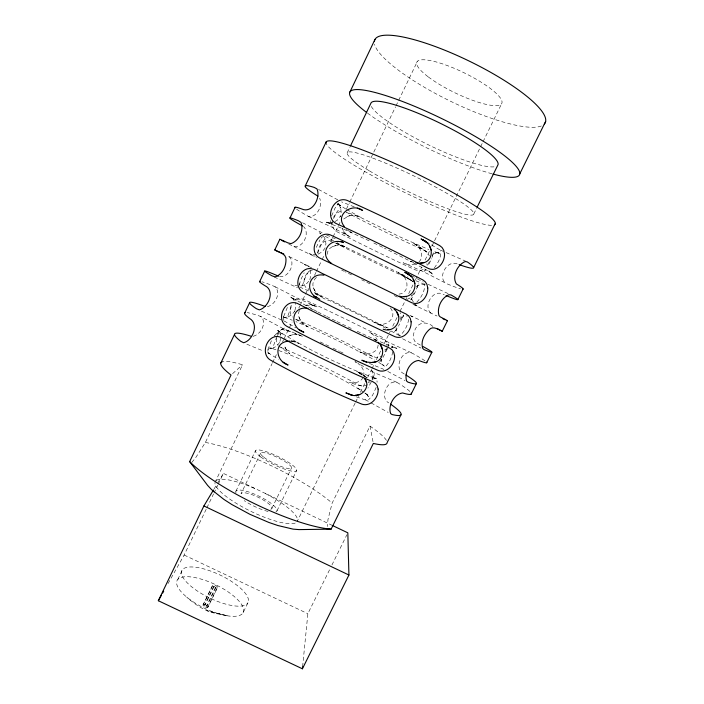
<?xml version="1.0" encoding="UTF-8"?>
<svg xmlns="http://www.w3.org/2000/svg" width="704" height="704" viewBox="0 0 704 704"><rect width="100%" height="100%" fill="white"/><g stroke="black" fill="none" stroke-linecap="round" stroke-linejoin="round"><path stroke-width="0.53" stroke-dasharray="3.52 2.64" d="M271.401 340.754L268.101 348.999L268.391 352.959L278.441 359.401M276.214 338.457L276.892 343.543L278.027 345.118M287.364 307.446L283.774 316.254L283.774 320.505M332.314 220.634C331.478 224.77 332.878 229.504 336.741 231.634A93.465 4.074 25.9 0 0 415.228 269.843L418.167 270.6L421.256 270.274L424.213 268.91M299.358 285.058L300.45 280.394L304.19 272.782M363.66 376.165C364.813 371.369 362.27 366.423 358.318 363.722M378.154 344.995C377.23 355.274 363.088 355.23 356.55 350.178C336.697 339.953 316.562 330.229 295.918 321.675M267.872 351.41L268.101 348.999M302.623 666.635L307.859 613.712L330.009 568.885M372.187 380.046L374.387 373.217M283.43 318.842L283.774 316.254M388.01 347.292L389.022 343.332M299.218 285.322L299.482 283.51M400.831 319.889L401.06 314.987L400.374 312.734M410.81 300.027L415.879 290.849L418.51 283.114M433.365 252.78L431.367 259.054M294.914 310.517L295.715 306.742L295.073 302.262M309.839 279.761L310.79 275.352L310.156 270.846L308.774 268.488M331.461 225.069L331.971 222.737M408.778 319.238C407.546 325.23 404.914 331.338 400.145 335.359M280.711 337.964L279.646 342.813L279.902 342.065L276.901 345.902L273.02 348.181L273.953 347.767L269.597 348.357L275.994 349.571M392.823 351.771C391.538 357.667 389.083 363.827 384.27 367.717M373.481 376.957L374.22 374.651M302.368 285.657L305.492 276.901L309.373 270.239M402.609 317.486L403.445 314.978L398.631 325.961M287.936 315.726L291.746 305.571M299.411 310.341C296.516 317.117 301.787 323.77 307.648 326.665L294.853 318.745A92.726 5.966 25.9 0 1 372.874 356.462L375.725 357.359L378.717 357.192L381.586 355.978M327.122 254.373C327.615 246.215 337.498 243.602 343.983 246.453L337.938 244.288L345.946 247.271L408.03 277.226M417.287 287.531L418.176 284.918M294.712 311.458L294.826 310.992L291.878 314.723L287.989 317.011L288.798 316.853L284.416 317.46L286.502 317.882L283.325 317.046M432.036 257.426L432.564 255.376M273.592 345.488L276.839 336.582M429.396 261.571L427.398 265.778M372.082 379.289L372.803 372.698L370.999 368.403M386.417 440.396A92.259 12.241 25.9 0 0 369.987 426.122L332.156 503.078L327.976 519.508L327.43 526.53M317.434 253.018L322.274 242.431L325.75 238.022M291.298 305.202C289.45 308.994 289.432 313.878 292.433 317.09M331.628 215.882L334.963 208.252L338.246 203.614M386.654 348.832L384.05 353.822M376.191 387.376L372.486 395.49L368.482 399.907M316.29 247.377L320.047 239.738M387.411 348.797L382.536 358.354L379.773 361.882M333.555 218.583L336.82 212.142L340.41 207.486M430.593 260.814L428.094 265.857M191.778 462.431L195.615 457.82L205.392 442.455L242.546 364.786A92.259 12.241 25.9 0 0 223.203 361.495M347.142 152.891L349.976 146.951M214.922 482.539L272.105 363.598M272.58 362.604L276.39 354.675M282.586 341.792L283.545 339.812M284.02 338.818L292.116 321.966M298.786 308.088L299.746 306.108M300.221 305.122L304.982 295.205M305.457 294.219L308.317 288.27M314.512 275.387L315.946 272.413M316.422 271.418L321.658 260.515M322.142 259.53L324.518 254.566M330.713 241.683L332.622 237.723M333.098 236.729L340.718 220.871M346.438 208.974L349.298 203.034M349.774 202.039L395.516 106.885M395.991 105.899L417.437 61.292M168.018 583.59L184.149 555.034L206.386 508.816M206.862 507.83L213.479 494.067M213.954 493.082L217.738 485.214M218.214 484.229L223.414 473.414L331.998 525.272M177.778 579.471L182.556 569.545M235.91 491.216L255.49 450.666M260.647 453.138L241.05 493.671A17.081 4.189 25.8 0 1 260.322 498.353A17.081 4.189 25.8 0 1 270.732 509.274M202.998 605.088L212.626 585.226L213.118 584.646L214.817 584.936L217.738 587.039L208.111 606.866L207.61 607.499L205.902 607.235L202.998 605.088L213.118 584.646M203.984 606.241L213.638 586.344L212.626 585.226M203.509 604.463L205.216 604.727L214.817 584.936M205.902 607.235L215.556 587.338L217.254 587.629L217.738 587.039M208.111 606.866L207.117 605.722L216.726 585.93M207.61 607.499L217.254 587.629M271.867 508.367L291.553 467.931M276.998 510.822L296.692 470.395M243.091 612.726A36.731 13.006 25.8 0 0 199.197 578.556A36.731 13.006 25.8 0 0 188.153 598.233A36.731 13.006 25.8 0 0 243.091 612.726L247.94 602.782A36.758 12.602 25.8 0 0 203.852 568.92A36.758 12.602 25.8 0 0 193.116 587.972A36.758 12.602 25.8 0 0 247.94 602.782M355.098 403.146L297.158 521.541A45.593 11.194 25.8 0 0 263.727 492.712M355.582 402.16L358.477 396.238M360.413 392.295L365.235 382.43M367.655 377.494L371.518 369.6M372.002 368.614L374.414 363.678M376.341 359.735L381.172 349.87M384.067 343.948L390.35 331.118M392.762 326.19L397.109 317.31M400.004 311.388L406.762 297.572M408.698 293.63L413.521 283.765M415.457 279.814L421.731 266.992M425.11 260.084L429.458 251.205M431.869 246.268L482.566 142.674M483.05 141.689L501.882 103.206M473.792 213.99L476.652 208.173M331.936 564.986L346.861 534.776M371.202 382.131L367.919 388.133M277.323 335.65L281.415 329.296L291.13 331.637L302.905 336.521L294.914 333.634L300.978 335.667C295.61 333.494 288.103 334.11 285.226 339.83M381.014 360.571L381.577 359.471M394.451 331.918L398.13 326.832M423.887 271.603L425.594 269.614M214.025 489.042L217.395 483.402M217.958 482.46L223.414 473.414M388.45 345.444L388.793 344.89M414.19 293.181L409.939 298.074L407.009 299.394M333.467 217.351C335.271 214.025 338.633 211.024 342.628 211.262M277.376 334.198C279.242 330.81 282.603 327.826 286.642 327.774M395.639 330.713L397.118 328.583M425.022 270.644L425.946 269.377M276.25 333.819L274.226 336.151L278.01 332.508M418.968 261.923C424.398 256.793 421.071 247.949 415.466 244.376L427.654 252.604L429.361 255.966M363.158 377.441C360.624 382.395 354.473 383.539 349.457 382.571C355.951 384.085 364.575 389.224 369.961 382.598M368.06 382.844L369.327 381.19M434.306 267.969C437.818 263.12 441.681 257.118 440.669 250.897M308.678 281.204L306.935 283.378L303.037 285.674L300.344 286.053M294.932 300.318L296.639 298.637M410.846 299.719L411.77 298.663M321.077 238.216L322.599 236.632M337.005 205.014L338.501 203.491M416.803 302.148C421.458 297.361 425.304 290.462 424.618 283.633M343.693 219.006L349.369 215.6L354.693 215.53L358.459 216.418L401.447 237.618L428.842 249.55M316.43 277.402C306.31 286.686 320.162 298.786 329.674 300.634C348.436 309.531 367.118 318.613 385.563 328.143M232.566 373.657L242.546 364.786M334.937 221.584L337.295 220.194L340.393 216.392L340.094 216.806L341.194 212.08L340.569 207.522L340.938 208.287L338.677 204.406L340.305 205.823L335.887 202.462M318.164 254.179L322.08 251.865L324.922 248.362L325.952 243.804L325.318 239.272L323.013 235.321M432.854 254.443L434.43 253.519L438.909 252.894L434.359 251.926L439.85 253.44L433.057 251.17M416.161 286.695C419.17 284.134 423.007 283.853 427.117 285.278M400.726 318.208L403.876 316.369L408.382 315.753M384.595 350.011L388.502 347.741M295.768 300.23L298.681 298.998L301.462 298.786L304.11 299.49A92.893 3.766 25.9 0 1 382.228 337.322C385.44 339.161 387.262 342.69 387.042 346.359M312.655 269.914C304.128 271.814 300.291 285.41 308.748 289.846M253.167 336.327C260.621 334.391 266.165 324.588 262.134 317.566L260.506 316.404A92.646 7.066 25.9 0 0 247.227 312.655M267.344 306.68C275.238 305.026 281.723 292.512 274.762 286.572A92.893 3.766 25.9 0 0 261.941 281.785M346.914 216.612L350.777 215.512M332.49 246.576L336.345 245.502M305.782 305.545L311.538 305.122L315.242 306.082L309.188 304.005L317.178 306.918L298.021 298.522L274.762 286.572M289.678 335.579L293.462 334.576M398.966 294.122C409.49 293.163 409.13 278.458 400.875 274.278L413.389 281.758L398.314 272.756L413.389 281.758M415.483 264L411.523 264.73L407.194 264.273L403.172 262.794L423.078 271.542L447.269 283.941A93.465 4.074 25.9 0 0 460.504 288.825M332.464 222.64L328.856 223.142L331.619 223.617L326.207 222.121L341.572 228.175L369.116 240.794M316.36 254.426L313.667 254.804L309.417 253.686L315.19 256.3M391.204 347.38L392.999 347.134L391.829 346.966L396.915 348.295L391.829 346.966M373.217 378.937L377.696 378.356L373.833 377.96L375.874 378.532C341.66 365.93 308.431 350.02 277.57 330.598L282.374 334.057L278.045 330.51L280.35 334.365L280.069 333.502L280.456 336.178M306.293 305.122L307.683 305.034M289.194 341.211L295.46 342.012L289.406 340.138M279.532 276.593C289.731 278.326 297.722 259.142 286.466 255.341M288.675 243.954A93.218 0.695 25.9 0 0 293.885 246.567C303.257 248.142 310.358 232.962 303.494 226.459M432.916 326.471C427.222 321.182 418.194 321.922 415.105 329.595C412.79 334.057 412.28 341.493 417.85 343.71A92.972 2.658 25.9 0 1 422.242 346.095M296.569 209.123A93.465 4.074 25.9 0 0 308.308 216.383L310.288 216.858C318.155 215.406 322.511 205.357 319.686 198.185M281.415 329.296L291.13 331.637L283.474 328.794L260.506 316.404M298.346 286.158L294.439 285.146L296.014 285.613M411.048 316.439L412.826 316.897L410.555 315.894M220.449 614.275C207.293 612.744 196.328 605.748 186.701 597.071M424.961 360.853A92.893 3.766 25.9 0 0 412.975 353.61C402.67 347.785 393.166 368.13 403.251 373.366A92.726 5.966 25.9 0 1 405.038 374.458M269.597 347.75L275.097 349.237M437.202 252.701L439.85 253.44M326.207 222.121L329.604 223.062M390.368 307.877C398.913 318.358 383.654 329.085 374.15 322.309L388.846 328.302M332.059 241.375C323.937 237.626 315.823 247.79 318.463 255.455M291.579 340.965L298.725 343.244L289.432 340.19M409.86 391.45A92.646 7.066 25.9 0 0 398.402 383.222C388.15 377.001 378.946 397.487 388.722 402.882M361.706 386.003L358.89 385.062A92.488 9.249 25.9 0 0 281.028 347.494M284.205 317.31L292.266 320.232M413.899 262.46L410.186 261.166L384.393 248.16M278.784 350.539C307.868 361.407 336.054 374.959 362.428 391.354M372.874 356.462L359.744 351.85L374.766 360.096M394.926 347.767L378.206 340.912M356.294 396.854L366.766 400.382L365.402 399.749L370.146 402.389M457.142 263.886C447.269 259.67 437.342 276.822 445.711 283.298M310.482 308.678L313.482 309.874M412.227 261.985L410.186 261.166L426.721 270.169L433.162 274.393L428.965 271.19L429.818 272.043L428.894 270.468M424.67 284.407L415.642 280.623M369.389 363.414L383.909 369.398M246.858 344.221L263.63 351.12M267.582 352.739L269.553 353.549L268.391 352.959M354.262 206.87L341.634 201.89M299.693 287.056L308.546 290.893M336.028 243.056L345.946 247.271L337.146 242.739M326.489 234.969L335.271 238.788M396.977 382.334L373.71 372.363L357.878 363.238M261.466 311.168L284.97 321.438L295.997 327.914M466.233 261.439L439.111 249.506L440.009 249.955L427.416 242.466M377.256 340.49L372.504 338.36L376.455 340.595M314.776 293.709L321.948 297.018L315.348 293.427M411.514 352.792L388.432 342.294L369.336 332.174L374.246 335.526L377.265 339.61M308.308 216.383L332.297 227.322L350.768 237.266L343.49 232.751L347.063 234.986L343.983 231.836L342.074 228.237L343.983 231.836M371.571 337.929L355.027 330.255M428.129 284.328L449.953 294.457M274.226 276.989L297.554 287.813M412.931 304.304L432.52 313.896A93.218 0.695 25.9 0 0 437.061 316.034M184.149 555.034L307.859 613.712M351.243 328.451L336.978 321.561M293.885 246.567L316.598 257.479M409.904 315.295L426.122 323.11M373.842 243.03L383.451 247.685M289.089 256.59L311.652 267.617M326.726 316.483L336.028 321.094M310.842 267.546L304.348 264.264L307.85 266.922M402.582 338.765L421.08 348.11M317.962 312.057L325.75 315.99M302.518 222.746L322.652 233.015M414.146 304.401L417.947 306.442L415.043 304.216M317.09 311.608L290.356 296.868L294.862 300.168L290.356 296.868M213.638 586.344L215.556 587.338M205.216 604.727L207.117 605.722M411.224 275.598L416.469 278.353M390.993 330.986L399.529 335.667M387.754 371.439L405.064 380.609M333.67 240.926L324.447 235.902M318.481 189.429L339.706 200.851M357.148 362.85L354.957 361.662L357.535 363.097M417.287 278.802L423.166 282.031M371.096 402.917L388.186 412.412M366.582 377.582L356.506 371.14L364.496 375.954L358.565 372.319L361.953 375.003M346.245 229.469L349.052 231.106M349.985 231.66L351.85 232.751L350.214 231.695M345.743 208.982L336.714 203.086M346.597 209.484L360.43 217.219L346.139 212.098A93.632 6.354 25.9 0 0 424.723 250.43L427.654 252.604L412.914 242.818L424.723 250.43M378.602 362.358L384.56 366.212M374.581 339.53L376.27 340.586M358.565 372.319L366.696 377.652M357.579 387.974L363 391.688M278.59 345.91L289.81 353.804L285.393 348.542L284.469 345.004M320.866 233.772L319.537 232.795L321.147 234.036M364.813 392.929L368.676 395.789L365.156 393.21L368.447 396.616L366.194 392.797M428.965 271.19L431.508 273.126M400.25 335.896C396.959 333.467 396.07 330.449 396.018 326.682M338.378 204.345L340.305 205.823M431.006 313.183C422.893 306.662 432.494 289.326 442.341 293.946A93.386 2.939 25.9 0 0 444.277 294.774M382.369 364.593L383.574 365.781L381.322 361.926L380.838 358.389M293.181 298.962L292.767 298.355L294.149 300.696M413.398 302.086L412.025 299.728L411.426 295.214M284.935 346.984L286.801 350.601M313.289 287.672L315.093 291.298M299.033 317.284L300.837 320.918M369.987 426.122L373.146 442.42M426.914 263.586L427.152 265.39M330.634 220.634L330.854 222.834M376.992 380.776L377.106 382.281M314.274 292.424A92.972 2.658 25.9 0 1 386.918 327.73M410.485 279.532A93.386 2.939 25.9 0 1 335.676 243.206M268.066 511.456A22.774 5.588 25.8 0 1 244.226 500.65M235.972 492.853A22.774 5.588 25.8 0 1 258.386 495.889A22.774 5.588 25.8 0 1 275.906 511.905M295.24 523.054A45.593 11.194 25.8 0 1 249.929 510.866A45.593 11.194 25.8 0 1 214.922 483.34M216.005 480.621A45.593 11.194 25.8 0 1 256.027 489.051M491.55 225.35A93.975 11.062 25.9 0 1 402.626 191.462A93.975 11.062 25.9 0 1 326.489 144.153M397.329 297.07A93.218 0.695 25.9 0 1 392.586 294.791M369.978 283.853A93.218 0.695 25.9 0 1 361.671 279.822M351.56 274.903A93.218 0.695 25.9 0 1 345.198 271.806M344.3 271.366A93.218 0.695 25.9 0 1 341.607 270.054M320.241 341.977A92.646 7.066 25.9 0 1 329.41 346.359M333.08 348.137A92.646 7.066 25.9 0 1 339.478 351.278M340.384 351.727A92.646 7.066 25.9 0 1 343.103 353.082M205.392 442.455A91.617 20.724 25.8 0 1 332.156 503.078M494.006 166.848A70.629 12.276 26 0 1 427.108 144.179A70.629 12.276 26 0 1 371.246 106.278M491.973 173.774A94.362 16.438 26 0 1 367.567 113.186M541.376 125.972A94.767 22.141 26 0 1 449.539 100.76A94.767 22.141 26 0 1 374.528 44.211M227.058 615.736L206.826 610.667L227.058 615.736M428.314 76.93A47.221 10.991 26 0 0 500.289 104.817A47.221 10.991 26 0 0 449.46 66.387A47.221 10.991 26 0 0 428.314 76.93M369.477 170.896A70.338 8.263 25.9 0 0 472.789 214.94A70.338 8.263 25.9 0 0 389.101 164.639A70.338 8.263 25.9 0 0 369.477 170.896M263.982 457.38A17.142 3.414 25.8 0 0 290.514 468.609A17.142 3.414 25.8 0 0 273.724 455.778A17.142 3.414 25.8 0 0 263.982 457.38M260.718 456.94A22.854 4.55 25.8 0 0 295.715 471.24A22.854 4.55 25.8 0 0 271.735 453.728A22.854 4.55 25.8 0 0 260.718 456.94"/><path stroke-width="1.06" d="M213.462 489.975L203.905 505.956L158.338 600.732L302.412 668.8L302.623 666.635M244.552 313.359L249.559 302.834M259.618 281.723L264.66 271.146M278.573 276.179A92.972 2.658 25.9 0 0 272.034 275.854L275.106 276.866C282.735 274.507 286.792 265.382 285.85 257.831C284.574 252.894 278.406 252.586 274.771 249.92L279.84 239.281M290.004 217.95L295.099 207.258M349.976 91.916L374.986 39.433M305.316 185.803L326.216 141.794M400.928 414.911L387.121 442.614A92.259 12.241 25.9 0 1 373.34 443.441L331.118 529.153L298.989 529.602L293.119 529.135L277.825 525.51L268.875 522.456L249.92 514.325L231.792 504.495L223.854 499.382L211.561 489.632L207.574 485.338L189.658 461.622L231.026 375.021A92.259 12.241 25.9 0 1 222.358 361.706M350.451 145.966L370.814 103.418A70.629 12.276 26 0 1 438.011 122.188A70.629 12.276 26 0 1 498.062 164.613L477.127 207.205M220.871 362.894L234.546 334.356M473.616 267.696L495.282 223.432M519.834 173.712L545.662 121.387M411.198 394.099L416.354 383.671M426.677 362.754L431.86 352.264M423.034 346.535A92.972 2.658 25.9 0 1 424.002 349.58L422.752 348.41C420.482 341.748 424.178 334.374 429.035 329.798C432.986 325.38 438.055 329.516 442.244 331.232L447.445 320.69M457.89 299.543L463.118 288.948M302.412 668.8L348.929 575.018L347.829 532.822L332.983 525.747M158.338 600.732L161.568 595.012M162.642 593.111L163.715 591.21M374.062 362.366C383.918 360.712 385.387 347.706 377.986 342.197M422.638 263.076C434.667 260.77 433.426 244.174 423.166 240.055L427.372 242.836M350.407 394.627C360.219 399.036 371.65 387.49 364.698 378.409L366.441 382.518M399.309 296.173C415.483 300.511 420.886 279.805 406.877 273.398L411.092 276.126M383.152 329.234C395.674 333.714 404.809 316.932 394.117 309.206M366.608 362.27L361.83 360.228L367.083 362.111L371.571 362.516L376.006 361.68M415.826 262.882L419.813 263.27L424.362 262.425M355.265 395.252L359.718 394.522M289.194 341.211C273.425 341.449 275.29 361.046 288.077 365.033L283.122 362.173M419.813 263.27L421.696 263.138M403.841 296.525L406.358 296.358M387.658 329.613L390.166 329.454M371.571 362.516L373.226 362.419M307.982 308.352C290.91 305.448 288.948 327.474 303.89 332.235L298.857 329.498M323.954 275.194C309.267 272.307 304.295 290.62 316.615 297.642L313.711 296.146M328.918 529.17L329.921 529.346M343.35 242.616C329.155 236.597 318.138 254.487 331.663 263.498M274.771 249.92L279.682 252.129M352.722 395.331L345.884 392.894L351.683 395.173M357.298 208.146L362.622 210.417C352.044 202.47 334.541 214.702 344.318 226.486M341.246 241.49L343.235 242.387M280.518 252.525L283.835 254.091M203.905 505.956L348.929 575.018M437.122 328.566L442.244 331.232M409.42 274.657L404.774 272.254L411.884 276.672M425.638 241.463L421.045 238.929L427.275 242.827M319.792 299.253L315.665 296.718L316.615 297.642M429.458 246.022L431.244 250.14M413.134 279.4L414.902 283.51M396.898 312.585L398.658 316.694M380.75 345.585L382.501 349.703M445.218 319.801A93.218 0.695 25.9 0 1 443.027 318.806M284.574 241.877A93.218 0.695 25.9 0 1 281.679 240.372M280.078 239.501A93.218 0.695 25.9 0 1 287.786 242.845L290.963 243.654C298.954 240.874 304.198 230.331 300.96 222.394L298.338 220.739A93.386 2.939 25.9 0 0 302.57 225.958M447.014 320.575A93.218 0.695 25.9 0 0 440.141 316.844L438.944 315.55C436.753 307.71 441.294 298.012 448.8 294.738L450.947 294.914A93.386 2.939 25.9 0 1 446.107 295.539M426.501 362.12A92.893 3.766 25.9 0 1 418.642 360.457C409.834 361.275 404.026 373.111 406.648 381.084L407.95 382.14A92.726 5.966 25.9 0 0 405.891 374.994M260.102 281.415A92.893 3.766 25.9 0 0 266.807 286.818C274.569 292.89 267.828 307.657 259.336 309.892L256.37 308.686A92.726 5.966 25.9 0 1 265.25 306.478M326.163 143.449A93.975 11.062 25.9 0 1 413.424 172.11A93.975 11.062 25.9 0 1 494.578 224.778M295.143 207.865A93.465 4.074 25.9 0 1 303.626 209.66C313.394 211.878 320.751 197.006 316.958 188.892L314.23 187.431A93.632 6.354 25.9 0 0 317.962 196.17M462.493 289.221A93.465 4.074 25.9 0 0 456.368 283.923C451.757 276.443 457.345 264.81 465.15 261.562L467.236 261.879A93.632 6.354 25.9 0 1 459.131 264.607M390.456 404.07A92.488 9.249 25.9 0 1 391.987 414.524L390.641 413.574C387.807 405.566 393.958 394.09 402.618 392.955A92.646 7.066 25.9 0 0 411.206 393.096M251.046 336.213A92.488 9.249 25.9 0 0 240.786 341.334L243.646 342.734C252.331 340.578 258.465 325.97 251.17 319.59A92.646 7.066 25.9 0 1 245.212 312.664M331.118 529.153A91.617 20.724 25.8 0 1 189.658 461.622M366.74 112.57A94.362 16.438 26 0 1 381.014 94.142A94.362 16.438 26 0 1 498.828 151.518A94.362 16.438 26 0 1 492.976 174.046M374.343 41.36A94.767 22.141 26 0 1 469.559 61.257A94.767 22.141 26 0 1 544.289 124.098M378.118 389.066C378.796 397.399 370.841 406.991 362.041 404.202A92.488 9.249 25.9 0 1 270.336 360.008C259.125 353.214 268.506 331.707 281.169 337.471A92.646 7.066 25.9 0 0 373.014 381.806L375.496 383.425L377.23 385.818L378.118 389.066M394.574 355.546C395.243 363.836 387.332 373.613 378.514 370.577A92.726 5.966 25.9 0 1 286.598 326.163C275.202 319.484 284.891 297.959 297.493 303.486A92.893 3.766 25.9 0 0 389.558 348.049L392.005 349.738L393.712 352.211L394.574 355.546M411.118 321.834C411.778 330.088 403.911 340.05 395.085 336.758A92.972 2.658 25.9 0 1 302.958 292.116C294.562 287.206 297.37 274.138 304.973 269.817C311.696 265.83 318.595 272.193 324.641 274.551C351.798 287.795 378.972 300.986 406.19 314.107L408.61 315.876L410.282 318.419L411.118 321.834M427.759 287.927C428.41 296.146 420.578 306.302 411.752 302.746A93.218 0.695 25.9 0 0 319.405 257.875C307.525 251.302 317.83 229.9 330.431 234.942A93.386 2.939 25.9 0 1 422.919 279.963L425.313 281.811L426.958 284.434L427.759 287.927M444.488 253.827C445.13 262.002 437.334 272.36 428.516 268.541A93.465 4.074 25.9 0 0 335.958 223.441C323.778 216.85 334.382 195.606 347.037 200.376A93.632 6.354 25.9 0 1 439.745 245.626L442.112 247.553L443.722 250.254L444.488 253.827"/></g></svg>
